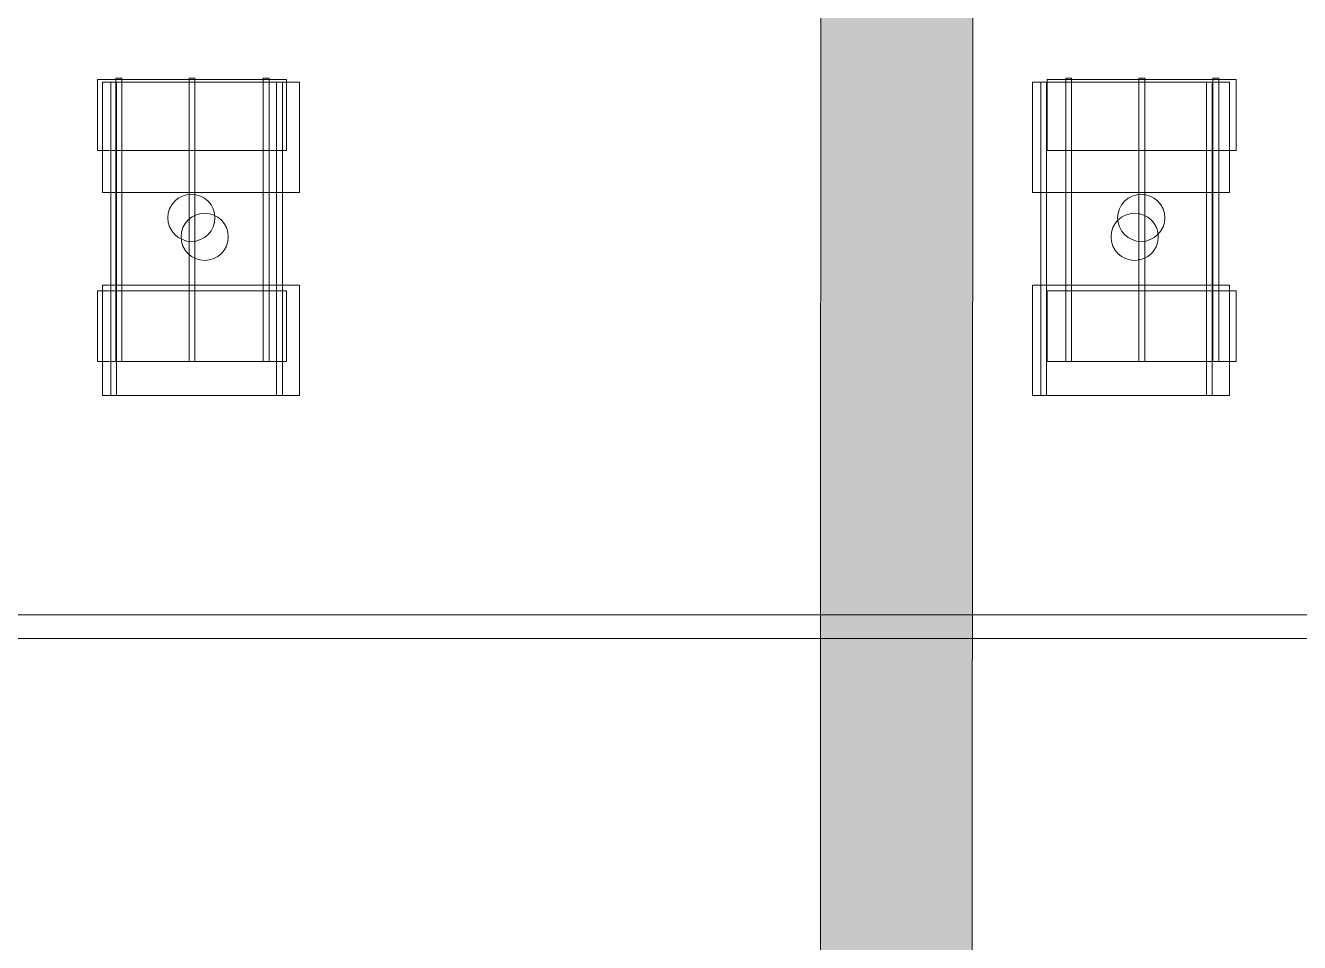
# Model space of a CAD drawing. Header units: inches. Extents: x -10671 to 1761, y -674 to 7170.
# Drawn here: x -3183.2 to -2859.6, y 1197.8 to 1430.8 of the extents above; entities that cross this region are included whole.
import ezdxf

# ---------------------------------------------------------------- set-up
doc = ezdxf.new("R2010")
doc.units = ezdxf.units.IN
doc.header["$LTSCALE"] = 19.2
doc.header["$MEASUREMENT"] = 0
for name, color, linetype, lineweight, true_color in [('PDF', 6, 'Continuous', 5, 0xff00ff), ('Venue-Ceiling-HVAC', 7, 'Continuous', 5, 0xbbbbbb), ('Venue-Rigging Steel-High', 7, 'Continuous', 5, 0x800000)]:
    doc.layers.add(name, color=color, linetype=linetype, lineweight=lineweight, true_color=true_color)
doc.layers.add('Venue-Ceiling-Lights', color=7, linetype='Continuous', lineweight=5)

# ---------------------------------------------------------------- blocks, each defined once
blk = doc.blocks.new('Group-1514-1')
at = {"layer": 'PDF'}
for points, invisible_edges in [([(-2905.81, 1381.89, 398), (-2904.8, 1385.22, 398), (-2902.11, 1387.43, 398), (-2905.81, 1381.89, 398)], 15), ([(-2905.81, 1381.89, 398), (-2902.11, 1387.43, 398), (-2896.48, 1386.88, 398), (-2905.81, 1381.89, 398)], 15), ([(-2902.11, 1387.43, 388), (-2904.8, 1385.22, 388), (-2905.81, 1381.89, 388), (-2902.11, 1387.43, 388)], 15), ([(-2902.11, 1387.43, 388), (-2905.81, 1381.89, 388), (-2898.64, 1376, 388), (-2902.11, 1387.43, 388)], 15), ([(-2905.81, 1381.89, 398), (-2896.48, 1386.88, 398), (-2895.57, 1377.65, 398), (-2905.81, 1381.89, 398)], 15), ([(-2905.81, 1381.89, 398), (-2905.36, 1384.18, 398), (-2904.8, 1385.22, 398), (-2905.81, 1381.89, 398)], 13), ([(-2904.8, 1385.22, 388), (-2905.36, 1384.18, 388), (-2905.81, 1381.89, 388), (-2904.8, 1385.22, 388)], 14), ([(-2904.8, 1385.22, 398), (-2903.15, 1386.88, 398), (-2902.11, 1387.43, 398), (-2904.8, 1385.22, 398)], 13), ([(-2902.11, 1387.43, 388), (-2903.15, 1386.88, 388), (-2904.8, 1385.22, 388), (-2902.11, 1387.43, 388)], 14), ([(-2904.8, 1385.22, 398), (-2904.05, 1386.13, 398), (-2903.15, 1386.88, 398), (-2904.8, 1385.22, 398)], 12), ([(-2903.15, 1386.88, 388), (-2904.05, 1386.13, 388), (-2904.8, 1385.22, 388), (-2903.15, 1386.88, 388)], 12), ([(-2902.11, 1387.43, 398), (-2900.98, 1387.77, 398), (-2899.81, 1387.89, 398), (-2902.11, 1387.43, 398)], 12), ([(-2902.11, 1387.43, 398), (-2899.81, 1387.89, 398), (-2898.64, 1387.77, 398), (-2902.11, 1387.43, 398)], 13), ([(-2899.81, 1387.89, 388), (-2900.98, 1387.77, 388), (-2902.11, 1387.43, 388), (-2899.81, 1387.89, 388)], 12), ([(-2898.64, 1387.77, 388), (-2899.81, 1387.89, 388), (-2902.11, 1387.43, 388), (-2898.64, 1387.77, 388)], 14), ([(-2902.11, 1387.43, 398), (-2898.64, 1387.77, 398), (-2896.48, 1386.88, 398), (-2902.11, 1387.43, 398)], 15), ([(-2896.48, 1386.88, 388), (-2898.64, 1387.77, 388), (-2902.11, 1387.43, 388), (-2896.48, 1386.88, 388)], 15), ([(-2893.81, 1381.89, 388), (-2896.48, 1386.88, 388), (-2902.11, 1387.43, 388), (-2893.81, 1381.89, 388)], 15), ([(-2898.64, 1376, 388), (-2893.81, 1381.89, 388), (-2902.11, 1387.43, 388), (-2898.64, 1376, 388)], 15), ([(-2898.64, 1387.77, 398), (-2897.52, 1387.43, 398), (-2896.48, 1386.88, 398), (-2898.64, 1387.77, 398)], 12), ([(-2896.48, 1386.88, 388), (-2897.52, 1387.43, 388), (-2898.64, 1387.77, 388), (-2896.48, 1386.88, 388)], 12), ([(-2896.48, 1386.88, 398), (-2895.57, 1386.13, 398), (-2894.82, 1385.22, 398), (-2896.48, 1386.88, 398)], 12), ([(-2896.48, 1386.88, 398), (-2894.82, 1385.22, 398), (-2894.27, 1384.18, 398), (-2896.48, 1386.88, 398)], 13), ([(-2896.48, 1386.88, 398), (-2894.27, 1384.18, 398), (-2893.81, 1381.89, 398), (-2896.48, 1386.88, 398)], 15), ([(-2896.48, 1386.88, 398), (-2893.81, 1381.89, 398), (-2895.57, 1377.65, 398), (-2896.48, 1386.88, 398)], 15), ([(-2894.82, 1385.22, 388), (-2895.57, 1386.13, 388), (-2896.48, 1386.88, 388), (-2894.82, 1385.22, 388)], 12), ([(-2894.27, 1384.18, 388), (-2894.82, 1385.22, 388), (-2896.48, 1386.88, 388), (-2894.27, 1384.18, 388)], 14), ([(-2893.81, 1381.89, 388), (-2894.27, 1384.18, 388), (-2896.48, 1386.88, 388), (-2893.81, 1381.89, 388)], 15), ([(-2905.81, 1381.89, 398), (-2905.7, 1383.06, 398), (-2905.36, 1384.18, 398), (-2905.81, 1381.89, 398)], 12), ([(-2905.36, 1384.18, 388), (-2905.7, 1383.06, 388), (-2905.81, 1381.89, 388), (-2905.36, 1384.18, 388)], 12), ([(-2905.36, 1379.59, 398), (-2905.7, 1380.72, 398), (-2905.81, 1381.89, 398), (-2905.36, 1379.59, 398)], 12), ([(-2904.05, 1377.65, 398), (-2905.36, 1379.59, 398), (-2905.81, 1381.89, 398), (-2904.05, 1377.65, 398)], 15), ([(-2900.98, 1376, 398), (-2904.05, 1377.65, 398), (-2905.81, 1381.89, 398), (-2900.98, 1376, 398)], 15), ([(-2895.57, 1377.65, 398), (-2900.98, 1376, 398), (-2905.81, 1381.89, 398), (-2895.57, 1377.65, 398)], 15), ([(-2905.81, 1381.89, 388), (-2905.7, 1380.72, 388), (-2905.36, 1379.59, 388), (-2905.81, 1381.89, 388)], 12), ([(-2905.81, 1381.89, 388), (-2905.36, 1379.59, 388), (-2904.05, 1377.65, 388), (-2905.81, 1381.89, 388)], 15), ([(-2905.81, 1381.89, 388), (-2904.05, 1377.65, 388), (-2898.64, 1376, 388), (-2905.81, 1381.89, 388)], 15), ([(-2898.64, 1376, 388), (-2895.57, 1377.65, 388), (-2893.81, 1381.89, 388), (-2898.64, 1376, 388)], 15), ([(-2893.81, 1381.89, 398), (-2894.27, 1379.59, 398), (-2895.57, 1377.65, 398), (-2893.81, 1381.89, 398)], 15), ([(-2895.57, 1377.65, 388), (-2894.27, 1379.59, 388), (-2893.81, 1381.89, 388), (-2895.57, 1377.65, 388)], 15), ([(-2894.27, 1384.18, 398), (-2893.93, 1383.06, 398), (-2893.81, 1381.89, 398), (-2894.27, 1384.18, 398)], 12), ([(-2893.81, 1381.89, 388), (-2893.93, 1383.06, 388), (-2894.27, 1384.18, 388), (-2893.81, 1381.89, 388)], 12), ([(-2893.81, 1381.89, 398), (-2893.93, 1380.72, 398), (-2894.27, 1379.59, 398), (-2893.81, 1381.89, 398)], 12), ([(-2894.27, 1379.59, 388), (-2893.93, 1380.72, 388), (-2893.81, 1381.89, 388), (-2894.27, 1379.59, 388)], 12), ([(-2904.05, 1377.65, 398), (-2904.8, 1378.56, 398), (-2905.36, 1379.59, 398), (-2904.05, 1377.65, 398)], 12), ([(-2905.36, 1379.59, 388), (-2904.8, 1378.56, 388), (-2904.05, 1377.65, 388), (-2905.36, 1379.59, 388)], 12), ([(-2894.27, 1379.59, 398), (-2894.82, 1378.56, 398), (-2895.57, 1377.65, 398), (-2894.27, 1379.59, 398)], 12), ([(-2895.57, 1377.65, 388), (-2894.82, 1378.56, 388), (-2894.27, 1379.59, 388), (-2895.57, 1377.65, 388)], 12), ([(-2900.98, 1376, 398), (-2903.15, 1376.9, 398), (-2904.05, 1377.65, 398), (-2900.98, 1376, 398)], 13), ([(-2904.05, 1377.65, 388), (-2903.15, 1376.9, 388), (-2900.98, 1376, 388), (-2904.05, 1377.65, 388)], 14), ([(-2904.05, 1377.65, 388), (-2900.98, 1376, 388), (-2898.64, 1376, 388), (-2904.05, 1377.65, 388)], 15), ([(-2900.98, 1376, 398), (-2902.11, 1376.35, 398), (-2903.15, 1376.9, 398), (-2900.98, 1376, 398)], 12), ([(-2903.15, 1376.9, 388), (-2902.11, 1376.35, 388), (-2900.98, 1376, 388), (-2903.15, 1376.9, 388)], 12), ([(-2895.57, 1377.65, 398), (-2898.64, 1376, 398), (-2900.98, 1376, 398), (-2895.57, 1377.65, 398)], 15), ([(-2898.64, 1376, 398), (-2899.81, 1375.89, 398), (-2900.98, 1376, 398), (-2898.64, 1376, 398)], 12), ([(-2900.98, 1376, 388), (-2899.81, 1375.89, 388), (-2898.64, 1376, 388), (-2900.98, 1376, 388)], 12), ([(-2895.57, 1377.65, 398), (-2896.48, 1376.9, 398), (-2898.64, 1376, 398), (-2895.57, 1377.65, 398)], 14), ([(-2898.64, 1376, 388), (-2896.48, 1376.9, 388), (-2895.57, 1377.65, 388), (-2898.64, 1376, 388)], 13), ([(-2896.48, 1376.9, 398), (-2897.52, 1376.35, 398), (-2898.64, 1376, 398), (-2896.48, 1376.9, 398)], 12), ([(-2898.64, 1376, 388), (-2897.52, 1376.35, 388), (-2896.48, 1376.9, 388), (-2898.64, 1376, 388)], 12)]:
    blk.add_3dface(points, dxfattribs=dict(at, invisible_edges=invisible_edges))
for points in [[(-2905.36, 1384.18, 388), (-2905.36, 1384.18, 398), (-2904.8, 1385.22, 398), (-2904.8, 1385.22, 388)], [(-2904.8, 1385.22, 388), (-2904.8, 1385.22, 398), (-2904.05, 1386.13, 398), (-2904.05, 1386.13, 388)], [(-2904.05, 1386.13, 388), (-2904.05, 1386.13, 398), (-2903.15, 1386.88, 398), (-2903.15, 1386.88, 388)], [(-2903.15, 1386.88, 388), (-2903.15, 1386.88, 398), (-2902.11, 1387.43, 398), (-2902.11, 1387.43, 388)], [(-2902.11, 1387.43, 388), (-2902.11, 1387.43, 398), (-2900.98, 1387.77, 398), (-2900.98, 1387.77, 388)], [(-2900.98, 1387.77, 388), (-2900.98, 1387.77, 398), (-2899.81, 1387.89, 398), (-2899.81, 1387.89, 388)], [(-2899.81, 1387.89, 388), (-2899.81, 1387.89, 398), (-2898.64, 1387.77, 398), (-2898.64, 1387.77, 388)], [(-2898.64, 1387.77, 388), (-2898.64, 1387.77, 398), (-2897.52, 1387.43, 398), (-2897.52, 1387.43, 388)], [(-2897.52, 1387.43, 388), (-2897.52, 1387.43, 398), (-2896.48, 1386.88, 398), (-2896.48, 1386.88, 388)], [(-2896.48, 1386.88, 388), (-2896.48, 1386.88, 398), (-2895.57, 1386.13, 398), (-2895.57, 1386.13, 388)], [(-2895.57, 1386.13, 388), (-2895.57, 1386.13, 398), (-2894.82, 1385.22, 398), (-2894.82, 1385.22, 388)], [(-2894.82, 1385.22, 388), (-2894.82, 1385.22, 398), (-2894.27, 1384.18, 398), (-2894.27, 1384.18, 388)], [(-2905.81, 1381.89, 388), (-2905.81, 1381.89, 398), (-2905.7, 1383.06, 398), (-2905.7, 1383.06, 388)], [(-2905.7, 1380.72, 388), (-2905.7, 1380.72, 398), (-2905.81, 1381.89, 398), (-2905.81, 1381.89, 388)], [(-2905.7, 1383.06, 388), (-2905.7, 1383.06, 398), (-2905.36, 1384.18, 398), (-2905.36, 1384.18, 388)], [(-2894.27, 1384.18, 388), (-2894.27, 1384.18, 398), (-2893.93, 1383.06, 398), (-2893.93, 1383.06, 388)], [(-2893.93, 1383.06, 388), (-2893.93, 1383.06, 398), (-2893.81, 1381.89, 398), (-2893.81, 1381.89, 388)], [(-2893.81, 1381.89, 388), (-2893.81, 1381.89, 398), (-2893.93, 1380.72, 398), (-2893.93, 1380.72, 388)], [(-2905.36, 1379.59, 388), (-2905.36, 1379.59, 398), (-2905.7, 1380.72, 398), (-2905.7, 1380.72, 388)], [(-2904.8, 1378.56, 388), (-2904.8, 1378.56, 398), (-2905.36, 1379.59, 398), (-2905.36, 1379.59, 388)], [(-2894.27, 1379.59, 388), (-2894.27, 1379.59, 398), (-2894.82, 1378.56, 398), (-2894.82, 1378.56, 388)], [(-2893.93, 1380.72, 388), (-2893.93, 1380.72, 398), (-2894.27, 1379.59, 398), (-2894.27, 1379.59, 388)], [(-2904.05, 1377.65, 388), (-2904.05, 1377.65, 398), (-2904.8, 1378.56, 398), (-2904.8, 1378.56, 388)], [(-2903.15, 1376.9, 388), (-2903.15, 1376.9, 398), (-2904.05, 1377.65, 398), (-2904.05, 1377.65, 388)], [(-2902.11, 1376.35, 388), (-2902.11, 1376.35, 398), (-2903.15, 1376.9, 398), (-2903.15, 1376.9, 388)], [(-2900.98, 1376, 388), (-2900.98, 1376, 398), (-2902.11, 1376.35, 398), (-2902.11, 1376.35, 388)], [(-2899.81, 1375.89, 388), (-2899.81, 1375.89, 398), (-2900.98, 1376, 398), (-2900.98, 1376, 388)], [(-2898.64, 1376, 388), (-2898.64, 1376, 398), (-2899.81, 1375.89, 398), (-2899.81, 1375.89, 388)], [(-2897.52, 1376.35, 388), (-2897.52, 1376.35, 398), (-2898.64, 1376, 398), (-2898.64, 1376, 388)], [(-2896.48, 1376.9, 388), (-2896.48, 1376.9, 398), (-2897.52, 1376.35, 398), (-2897.52, 1376.35, 388)], [(-2895.57, 1377.65, 388), (-2895.57, 1377.65, 398), (-2896.48, 1376.9, 398), (-2896.48, 1376.9, 388)], [(-2894.82, 1378.56, 388), (-2894.82, 1378.56, 398), (-2895.57, 1377.65, 398), (-2895.57, 1377.65, 388)]]:
    blk.add_3dface(points, dxfattribs=at)
blk = doc.blocks.new('Group-1515-1')
at = {"layer": 'PDF'}
for points in [[(-2923.69, 1416.99, 393.91), (-2923.69, 1416.99, 397.91), (-2875.69, 1416.99, 397.91), (-2875.69, 1416.99, 393.91)], [(-2923.69, 1398.99, 393.91), (-2923.69, 1398.99, 397.91), (-2923.69, 1416.99, 397.91), (-2923.69, 1416.99, 393.91)], [(-2875.69, 1416.99, 397.91), (-2923.69, 1416.99, 397.91), (-2923.69, 1398.99, 397.91), (-2875.69, 1398.99, 397.91)], [(-2875.69, 1398.99, 393.91), (-2923.69, 1398.99, 393.91), (-2923.69, 1416.99, 393.91), (-2875.69, 1416.99, 393.91)], [(-2875.69, 1416.99, 393.91), (-2875.69, 1416.99, 397.91), (-2875.69, 1398.99, 397.91), (-2875.69, 1398.99, 393.91)], [(-2875.69, 1398.99, 393.91), (-2875.69, 1398.99, 397.91), (-2923.69, 1398.99, 397.91), (-2923.69, 1398.99, 393.91)]]:
    blk.add_3dface(points, dxfattribs=at)
blk = doc.blocks.new('Group-1516-1')
at = {"layer": 'PDF'}
for points in [[(-2881.58, 1417.39, 397.97), (-2881.58, 1417.39, 398.97), (-2880.08, 1417.39, 398.97), (-2880.08, 1417.39, 397.97)], [(-2881.58, 1345.39, 397.97), (-2881.58, 1345.39, 398.97), (-2881.58, 1417.39, 398.97), (-2881.58, 1417.39, 397.97)], [(-2880.08, 1417.39, 398.97), (-2881.58, 1417.39, 398.97), (-2881.58, 1345.39, 398.97), (-2880.08, 1345.39, 398.97)], [(-2880.08, 1345.39, 397.97), (-2881.58, 1345.39, 397.97), (-2881.58, 1417.39, 397.97), (-2880.08, 1417.39, 397.97)], [(-2880.08, 1417.39, 397.97), (-2880.08, 1417.39, 398.97), (-2880.08, 1345.39, 398.97), (-2880.08, 1345.39, 397.97)], [(-2880.08, 1345.39, 397.97), (-2880.08, 1345.39, 398.97), (-2881.58, 1345.39, 398.97), (-2881.58, 1345.39, 397.97)]]:
    blk.add_3dface(points, dxfattribs=at)
blk = doc.blocks.new('Group-1517-1')
at = {"layer": 'PDF'}
for points in [[(-2900.4, 1417.39, 397.97), (-2900.4, 1417.39, 398.97), (-2898.9, 1417.39, 398.97), (-2898.9, 1417.39, 397.97)], [(-2900.4, 1345.39, 397.97), (-2900.4, 1345.39, 398.97), (-2900.4, 1417.39, 398.97), (-2900.4, 1417.39, 397.97)], [(-2898.9, 1417.39, 398.97), (-2900.4, 1417.39, 398.97), (-2900.4, 1345.39, 398.97), (-2898.9, 1345.39, 398.97)], [(-2898.9, 1345.39, 397.97), (-2900.4, 1345.39, 397.97), (-2900.4, 1417.39, 397.97), (-2898.9, 1417.39, 397.97)], [(-2898.9, 1417.39, 397.97), (-2898.9, 1417.39, 398.97), (-2898.9, 1345.39, 398.97), (-2898.9, 1345.39, 397.97)], [(-2898.9, 1345.39, 397.97), (-2898.9, 1345.39, 398.97), (-2900.4, 1345.39, 398.97), (-2900.4, 1345.39, 397.97)]]:
    blk.add_3dface(points, dxfattribs=at)
blk = doc.blocks.new('Group-1518-1')
at = {"layer": 'PDF'}
for points in [[(-2919, 1417.39, 397.97), (-2919, 1417.39, 398.97), (-2917.5, 1417.39, 398.97), (-2917.5, 1417.39, 397.97)], [(-2919, 1345.39, 397.97), (-2919, 1345.39, 398.97), (-2919, 1417.39, 398.97), (-2919, 1417.39, 397.97)], [(-2917.5, 1417.39, 398.97), (-2919, 1417.39, 398.97), (-2919, 1345.39, 398.97), (-2917.5, 1345.39, 398.97)], [(-2917.5, 1345.39, 397.97), (-2919, 1345.39, 397.97), (-2919, 1417.39, 397.97), (-2917.5, 1417.39, 397.97)], [(-2917.5, 1417.39, 397.97), (-2917.5, 1417.39, 398.97), (-2917.5, 1345.39, 398.97), (-2917.5, 1345.39, 397.97)], [(-2917.5, 1345.39, 397.97), (-2917.5, 1345.39, 398.97), (-2919, 1345.39, 398.97), (-2919, 1345.39, 397.97)]]:
    blk.add_3dface(points, dxfattribs=at)
blk = doc.blocks.new('Group-1519-1')
at = {"layer": 'PDF'}
for points in [[(-2923.69, 1363.36, 393.91), (-2923.69, 1363.36, 397.91), (-2875.69, 1363.36, 397.91), (-2875.69, 1363.36, 393.91)], [(-2923.69, 1345.36, 393.91), (-2923.69, 1345.36, 397.91), (-2923.69, 1363.36, 397.91), (-2923.69, 1363.36, 393.91)], [(-2875.69, 1363.36, 397.91), (-2923.69, 1363.36, 397.91), (-2923.69, 1345.36, 397.91), (-2875.69, 1345.36, 397.91)], [(-2875.69, 1345.36, 393.91), (-2923.69, 1345.36, 393.91), (-2923.69, 1363.36, 393.91), (-2875.69, 1363.36, 393.91)], [(-2875.69, 1363.36, 393.91), (-2875.69, 1363.36, 397.91), (-2875.69, 1345.36, 397.91), (-2875.69, 1345.36, 393.91)], [(-2875.69, 1345.36, 393.91), (-2875.69, 1345.36, 397.91), (-2923.69, 1345.36, 397.91), (-2923.69, 1345.36, 393.91)]]:
    blk.add_3dface(points, dxfattribs=at)
blk = doc.blocks.new('Group-1520-1')
at = {"layer": 'PDF'}
for name in ['Group-1515-1', 'Group-1518-1', 'Group-1517-1', 'Group-1516-1', 'Group-1514-1', 'Group-1519-1']:
    blk.add_blockref(name, (0, 0), dxfattribs=at)
blk = doc.blocks.new('Group-1598-1')
at = {"layer": 'PDF'}
for points, invisible_edges in [([(-3146.96, 1383.06, 398), (-3144.41, 1386.88, 398), (-3139.91, 1387.77, 398), (-3146.96, 1383.06, 398)], 15), ([(-3146.96, 1383.06, 398), (-3139.91, 1387.77, 398), (-3136.83, 1377.65, 398), (-3146.96, 1383.06, 398)], 15), ([(-3142.25, 1387.77, 388), (-3144.41, 1386.88, 388), (-3146.96, 1383.06, 388), (-3142.25, 1387.77, 388)], 15), ([(-3142.25, 1387.77, 388), (-3146.96, 1383.06, 388), (-3145.32, 1377.65, 388), (-3142.25, 1387.77, 388)], 15), ([(-3146.96, 1383.06, 398), (-3146.07, 1385.22, 398), (-3144.41, 1386.88, 398), (-3146.96, 1383.06, 398)], 15), ([(-3144.41, 1386.88, 388), (-3146.07, 1385.22, 388), (-3146.96, 1383.06, 388), (-3144.41, 1386.88, 388)], 15), ([(-3146.96, 1383.06, 398), (-3146.62, 1384.18, 398), (-3146.07, 1385.22, 398), (-3146.96, 1383.06, 398)], 12), ([(-3146.07, 1385.22, 388), (-3146.62, 1384.18, 388), (-3146.96, 1383.06, 388), (-3146.07, 1385.22, 388)], 12), ([(-3146.07, 1385.22, 398), (-3145.32, 1386.13, 398), (-3144.41, 1386.88, 398), (-3146.07, 1385.22, 398)], 12), ([(-3144.41, 1386.88, 388), (-3145.32, 1386.13, 388), (-3146.07, 1385.22, 388), (-3144.41, 1386.88, 388)], 12), ([(-3145.32, 1377.65, 388), (-3135.19, 1383.06, 388), (-3142.25, 1387.77, 388), (-3145.32, 1377.65, 388)], 15), ([(-3144.41, 1386.88, 398), (-3143.37, 1387.43, 398), (-3142.25, 1387.77, 398), (-3144.41, 1386.88, 398)], 12), ([(-3144.41, 1386.88, 398), (-3142.25, 1387.77, 398), (-3139.91, 1387.77, 398), (-3144.41, 1386.88, 398)], 15), ([(-3142.25, 1387.77, 388), (-3143.37, 1387.43, 388), (-3144.41, 1386.88, 388), (-3142.25, 1387.77, 388)], 12), ([(-3142.25, 1387.77, 398), (-3141.08, 1387.89, 398), (-3139.91, 1387.77, 398), (-3142.25, 1387.77, 398)], 12), ([(-3139.91, 1387.77, 388), (-3141.08, 1387.89, 388), (-3142.25, 1387.77, 388), (-3139.91, 1387.77, 388)], 12), ([(-3137.74, 1386.88, 388), (-3139.91, 1387.77, 388), (-3142.25, 1387.77, 388), (-3137.74, 1386.88, 388)], 15), ([(-3135.19, 1383.06, 388), (-3137.74, 1386.88, 388), (-3142.25, 1387.77, 388), (-3135.19, 1383.06, 388)], 15), ([(-3139.91, 1387.77, 398), (-3138.78, 1387.43, 398), (-3137.74, 1386.88, 398), (-3139.91, 1387.77, 398)], 12), ([(-3139.91, 1387.77, 398), (-3137.74, 1386.88, 398), (-3135.19, 1383.06, 398), (-3139.91, 1387.77, 398)], 15), ([(-3139.91, 1387.77, 398), (-3135.19, 1383.06, 398), (-3136.83, 1377.65, 398), (-3139.91, 1387.77, 398)], 15), ([(-3137.74, 1386.88, 388), (-3138.78, 1387.43, 388), (-3139.91, 1387.77, 388), (-3137.74, 1386.88, 388)], 12), ([(-3137.74, 1386.88, 398), (-3136.83, 1386.13, 398), (-3136.09, 1385.22, 398), (-3137.74, 1386.88, 398)], 12), ([(-3137.74, 1386.88, 398), (-3136.09, 1385.22, 398), (-3135.19, 1383.06, 398), (-3137.74, 1386.88, 398)], 15), ([(-3136.09, 1385.22, 388), (-3136.83, 1386.13, 388), (-3137.74, 1386.88, 388), (-3136.09, 1385.22, 388)], 12), ([(-3135.19, 1383.06, 388), (-3136.09, 1385.22, 388), (-3137.74, 1386.88, 388), (-3135.19, 1383.06, 388)], 15), ([(-3136.09, 1385.22, 398), (-3135.53, 1384.18, 398), (-3135.19, 1383.06, 398), (-3136.09, 1385.22, 398)], 12), ([(-3135.19, 1383.06, 388), (-3135.53, 1384.18, 388), (-3136.09, 1385.22, 388), (-3135.19, 1383.06, 388)], 12), ([(-3146.96, 1380.72, 398), (-3147.08, 1381.89, 398), (-3146.96, 1383.06, 398), (-3146.96, 1380.72, 398)], 12), ([(-3146.96, 1383.06, 388), (-3147.08, 1381.89, 388), (-3146.96, 1380.72, 388), (-3146.96, 1383.06, 388)], 12), ([(-3145.32, 1377.65, 398), (-3146.96, 1380.72, 398), (-3146.96, 1383.06, 398), (-3145.32, 1377.65, 398)], 15), ([(-3146.96, 1383.06, 398), (-3136.83, 1377.65, 398), (-3145.32, 1377.65, 398), (-3146.96, 1383.06, 398)], 15), ([(-3146.96, 1383.06, 388), (-3146.96, 1380.72, 388), (-3145.32, 1377.65, 388), (-3146.96, 1383.06, 388)], 15), ([(-3145.32, 1377.65, 388), (-3136.83, 1377.65, 388), (-3135.19, 1383.06, 388), (-3145.32, 1377.65, 388)], 15), ([(-3135.19, 1383.06, 398), (-3135.19, 1380.72, 398), (-3136.83, 1377.65, 398), (-3135.19, 1383.06, 398)], 15), ([(-3136.83, 1377.65, 388), (-3135.19, 1380.72, 388), (-3135.19, 1383.06, 388), (-3136.83, 1377.65, 388)], 15), ([(-3135.19, 1383.06, 398), (-3135.08, 1381.89, 398), (-3135.19, 1380.72, 398), (-3135.19, 1383.06, 398)], 12), ([(-3135.19, 1380.72, 388), (-3135.08, 1381.89, 388), (-3135.19, 1383.06, 388), (-3135.19, 1380.72, 388)], 12), ([(-3146.07, 1378.56, 398), (-3146.62, 1379.59, 398), (-3146.96, 1380.72, 398), (-3146.07, 1378.56, 398)], 12), ([(-3145.32, 1377.65, 398), (-3146.07, 1378.56, 398), (-3146.96, 1380.72, 398), (-3145.32, 1377.65, 398)], 14), ([(-3146.96, 1380.72, 388), (-3146.62, 1379.59, 388), (-3146.07, 1378.56, 388), (-3146.96, 1380.72, 388)], 12), ([(-3146.96, 1380.72, 388), (-3146.07, 1378.56, 388), (-3145.32, 1377.65, 388), (-3146.96, 1380.72, 388)], 13), ([(-3135.19, 1380.72, 398), (-3136.09, 1378.56, 398), (-3136.83, 1377.65, 398), (-3135.19, 1380.72, 398)], 13), ([(-3136.83, 1377.65, 388), (-3136.09, 1378.56, 388), (-3135.19, 1380.72, 388), (-3136.83, 1377.65, 388)], 14), ([(-3135.19, 1380.72, 398), (-3135.53, 1379.59, 398), (-3136.09, 1378.56, 398), (-3135.19, 1380.72, 398)], 12), ([(-3136.09, 1378.56, 388), (-3135.53, 1379.59, 388), (-3135.19, 1380.72, 388), (-3136.09, 1378.56, 388)], 12), ([(-3143.37, 1376.35, 398), (-3144.41, 1376.9, 398), (-3145.32, 1377.65, 398), (-3143.37, 1376.35, 398)], 12), ([(-3142.25, 1376, 398), (-3143.37, 1376.35, 398), (-3145.32, 1377.65, 398), (-3142.25, 1376, 398)], 14), ([(-3136.83, 1377.65, 398), (-3142.25, 1376, 398), (-3145.32, 1377.65, 398), (-3136.83, 1377.65, 398)], 15), ([(-3145.32, 1377.65, 388), (-3144.41, 1376.9, 388), (-3143.37, 1376.35, 388), (-3145.32, 1377.65, 388)], 12), ([(-3145.32, 1377.65, 388), (-3143.37, 1376.35, 388), (-3139.91, 1376, 388), (-3145.32, 1377.65, 388)], 15), ([(-3145.32, 1377.65, 388), (-3139.91, 1376, 388), (-3136.83, 1377.65, 388), (-3145.32, 1377.65, 388)], 15), ([(-3143.37, 1376.35, 388), (-3142.25, 1376, 388), (-3139.91, 1376, 388), (-3143.37, 1376.35, 388)], 14), ([(-3136.83, 1377.65, 398), (-3138.78, 1376.35, 398), (-3142.25, 1376, 398), (-3136.83, 1377.65, 398)], 15), ([(-3138.78, 1376.35, 398), (-3139.91, 1376, 398), (-3142.25, 1376, 398), (-3138.78, 1376.35, 398)], 14), ([(-3139.91, 1376, 398), (-3141.08, 1375.89, 398), (-3142.25, 1376, 398), (-3139.91, 1376, 398)], 12), ([(-3142.25, 1376, 388), (-3141.08, 1375.89, 388), (-3139.91, 1376, 388), (-3142.25, 1376, 388)], 12), ([(-3139.91, 1376, 388), (-3138.78, 1376.35, 388), (-3136.83, 1377.65, 388), (-3139.91, 1376, 388)], 14), ([(-3136.83, 1377.65, 398), (-3137.74, 1376.9, 398), (-3138.78, 1376.35, 398), (-3136.83, 1377.65, 398)], 12), ([(-3138.78, 1376.35, 388), (-3137.74, 1376.9, 388), (-3136.83, 1377.65, 388), (-3138.78, 1376.35, 388)], 12)]:
    blk.add_3dface(points, dxfattribs=dict(at, invisible_edges=invisible_edges))
for points in [[(-3146.62, 1384.18, 388), (-3146.62, 1384.18, 398), (-3146.07, 1385.22, 398), (-3146.07, 1385.22, 388)], [(-3146.07, 1385.22, 388), (-3146.07, 1385.22, 398), (-3145.32, 1386.13, 398), (-3145.32, 1386.13, 388)], [(-3145.32, 1386.13, 388), (-3145.32, 1386.13, 398), (-3144.41, 1386.88, 398), (-3144.41, 1386.88, 388)], [(-3144.41, 1386.88, 388), (-3144.41, 1386.88, 398), (-3143.37, 1387.43, 398), (-3143.37, 1387.43, 388)], [(-3143.37, 1387.43, 388), (-3143.37, 1387.43, 398), (-3142.25, 1387.77, 398), (-3142.25, 1387.77, 388)], [(-3142.25, 1387.77, 388), (-3142.25, 1387.77, 398), (-3141.08, 1387.89, 398), (-3141.08, 1387.89, 388)], [(-3141.08, 1387.89, 388), (-3141.08, 1387.89, 398), (-3139.91, 1387.77, 398), (-3139.91, 1387.77, 388)], [(-3139.91, 1387.77, 388), (-3139.91, 1387.77, 398), (-3138.78, 1387.43, 398), (-3138.78, 1387.43, 388)], [(-3138.78, 1387.43, 388), (-3138.78, 1387.43, 398), (-3137.74, 1386.88, 398), (-3137.74, 1386.88, 388)], [(-3137.74, 1386.88, 388), (-3137.74, 1386.88, 398), (-3136.83, 1386.13, 398), (-3136.83, 1386.13, 388)], [(-3136.83, 1386.13, 388), (-3136.83, 1386.13, 398), (-3136.09, 1385.22, 398), (-3136.09, 1385.22, 388)], [(-3136.09, 1385.22, 388), (-3136.09, 1385.22, 398), (-3135.53, 1384.18, 398), (-3135.53, 1384.18, 388)], [(-3147.08, 1381.89, 388), (-3147.08, 1381.89, 398), (-3146.96, 1383.06, 398), (-3146.96, 1383.06, 388)], [(-3146.96, 1380.72, 388), (-3146.96, 1380.72, 398), (-3147.08, 1381.89, 398), (-3147.08, 1381.89, 388)], [(-3146.96, 1383.06, 388), (-3146.96, 1383.06, 398), (-3146.62, 1384.18, 398), (-3146.62, 1384.18, 388)], [(-3135.53, 1384.18, 388), (-3135.53, 1384.18, 398), (-3135.19, 1383.06, 398), (-3135.19, 1383.06, 388)], [(-3135.19, 1383.06, 388), (-3135.19, 1383.06, 398), (-3135.08, 1381.89, 398), (-3135.08, 1381.89, 388)], [(-3135.08, 1381.89, 388), (-3135.08, 1381.89, 398), (-3135.19, 1380.72, 398), (-3135.19, 1380.72, 388)], [(-3146.62, 1379.59, 388), (-3146.62, 1379.59, 398), (-3146.96, 1380.72, 398), (-3146.96, 1380.72, 388)], [(-3146.07, 1378.56, 388), (-3146.07, 1378.56, 398), (-3146.62, 1379.59, 398), (-3146.62, 1379.59, 388)], [(-3135.53, 1379.59, 388), (-3135.53, 1379.59, 398), (-3136.09, 1378.56, 398), (-3136.09, 1378.56, 388)], [(-3135.19, 1380.72, 388), (-3135.19, 1380.72, 398), (-3135.53, 1379.59, 398), (-3135.53, 1379.59, 388)], [(-3145.32, 1377.65, 388), (-3145.32, 1377.65, 398), (-3146.07, 1378.56, 398), (-3146.07, 1378.56, 388)], [(-3144.41, 1376.9, 388), (-3144.41, 1376.9, 398), (-3145.32, 1377.65, 398), (-3145.32, 1377.65, 388)], [(-3143.37, 1376.35, 388), (-3143.37, 1376.35, 398), (-3144.41, 1376.9, 398), (-3144.41, 1376.9, 388)], [(-3142.25, 1376, 388), (-3142.25, 1376, 398), (-3143.37, 1376.35, 398), (-3143.37, 1376.35, 388)], [(-3141.08, 1375.89, 388), (-3141.08, 1375.89, 398), (-3142.25, 1376, 398), (-3142.25, 1376, 388)], [(-3139.91, 1376, 388), (-3139.91, 1376, 398), (-3141.08, 1375.89, 398), (-3141.08, 1375.89, 388)], [(-3138.78, 1376.35, 388), (-3138.78, 1376.35, 398), (-3139.91, 1376, 398), (-3139.91, 1376, 388)], [(-3137.74, 1376.9, 388), (-3137.74, 1376.9, 398), (-3138.78, 1376.35, 398), (-3138.78, 1376.35, 388)], [(-3136.83, 1377.65, 388), (-3136.83, 1377.65, 398), (-3137.74, 1376.9, 398), (-3137.74, 1376.9, 388)], [(-3136.09, 1378.56, 388), (-3136.09, 1378.56, 398), (-3136.83, 1377.65, 398), (-3136.83, 1377.65, 388)]]:
    blk.add_3dface(points, dxfattribs=at)
blk = doc.blocks.new('Group-1599-1')
at = {"layer": 'PDF'}
for points in [[(-3164.95, 1416.99, 393.91), (-3164.95, 1416.99, 397.91), (-3116.95, 1416.99, 397.91), (-3116.95, 1416.99, 393.91)], [(-3164.95, 1398.99, 393.91), (-3164.95, 1398.99, 397.91), (-3164.95, 1416.99, 397.91), (-3164.95, 1416.99, 393.91)], [(-3116.95, 1416.99, 397.91), (-3164.95, 1416.99, 397.91), (-3164.95, 1398.99, 397.91), (-3116.95, 1398.99, 397.91)], [(-3116.95, 1398.99, 393.91), (-3164.95, 1398.99, 393.91), (-3164.95, 1416.99, 393.91), (-3116.95, 1416.99, 393.91)], [(-3116.95, 1416.99, 393.91), (-3116.95, 1416.99, 397.91), (-3116.95, 1398.99, 397.91), (-3116.95, 1398.99, 393.91)], [(-3116.95, 1398.99, 393.91), (-3116.95, 1398.99, 397.91), (-3164.95, 1398.99, 397.91), (-3164.95, 1398.99, 393.91)]]:
    blk.add_3dface(points, dxfattribs=at)
blk = doc.blocks.new('Group-1600-1')
at = {"layer": 'PDF'}
for points in [[(-3122.85, 1417.39, 397.97), (-3122.85, 1417.39, 398.97), (-3121.35, 1417.39, 398.97), (-3121.35, 1417.39, 397.97)], [(-3122.85, 1345.39, 397.97), (-3122.85, 1345.39, 398.97), (-3122.85, 1417.39, 398.97), (-3122.85, 1417.39, 397.97)], [(-3121.35, 1417.39, 398.97), (-3122.85, 1417.39, 398.97), (-3122.85, 1345.39, 398.97), (-3121.35, 1345.39, 398.97)], [(-3121.35, 1345.39, 397.97), (-3122.85, 1345.39, 397.97), (-3122.85, 1417.39, 397.97), (-3121.35, 1417.39, 397.97)], [(-3121.35, 1417.39, 397.97), (-3121.35, 1417.39, 398.97), (-3121.35, 1345.39, 398.97), (-3121.35, 1345.39, 397.97)], [(-3121.35, 1345.39, 397.97), (-3121.35, 1345.39, 398.97), (-3122.85, 1345.39, 398.97), (-3122.85, 1345.39, 397.97)]]:
    blk.add_3dface(points, dxfattribs=at)
blk = doc.blocks.new('Group-1601-1')
at = {"layer": 'PDF'}
for points in [[(-3141.67, 1417.39, 397.97), (-3141.67, 1417.39, 398.97), (-3140.17, 1417.39, 398.97), (-3140.17, 1417.39, 397.97)], [(-3141.67, 1345.39, 397.97), (-3141.67, 1345.39, 398.97), (-3141.67, 1417.39, 398.97), (-3141.67, 1417.39, 397.97)], [(-3140.17, 1417.39, 398.97), (-3141.67, 1417.39, 398.97), (-3141.67, 1345.39, 398.97), (-3140.17, 1345.39, 398.97)], [(-3140.17, 1345.39, 397.97), (-3141.67, 1345.39, 397.97), (-3141.67, 1417.39, 397.97), (-3140.17, 1417.39, 397.97)], [(-3140.17, 1417.39, 397.97), (-3140.17, 1417.39, 398.97), (-3140.17, 1345.39, 398.97), (-3140.17, 1345.39, 397.97)], [(-3140.17, 1345.39, 397.97), (-3140.17, 1345.39, 398.97), (-3141.67, 1345.39, 398.97), (-3141.67, 1345.39, 397.97)]]:
    blk.add_3dface(points, dxfattribs=at)
blk = doc.blocks.new('Group-1602-1')
at = {"layer": 'PDF'}
for points in [[(-3160.26, 1417.39, 397.97), (-3160.26, 1417.39, 398.97), (-3158.76, 1417.39, 398.97), (-3158.76, 1417.39, 397.97)], [(-3160.26, 1345.39, 397.97), (-3160.26, 1345.39, 398.97), (-3160.26, 1417.39, 398.97), (-3160.26, 1417.39, 397.97)], [(-3158.76, 1417.39, 398.97), (-3160.26, 1417.39, 398.97), (-3160.26, 1345.39, 398.97), (-3158.76, 1345.39, 398.97)], [(-3158.76, 1345.39, 397.97), (-3160.26, 1345.39, 397.97), (-3160.26, 1417.39, 397.97), (-3158.76, 1417.39, 397.97)], [(-3158.76, 1417.39, 397.97), (-3158.76, 1417.39, 398.97), (-3158.76, 1345.39, 398.97), (-3158.76, 1345.39, 397.97)], [(-3158.76, 1345.39, 397.97), (-3158.76, 1345.39, 398.97), (-3160.26, 1345.39, 398.97), (-3160.26, 1345.39, 397.97)]]:
    blk.add_3dface(points, dxfattribs=at)
blk = doc.blocks.new('Group-1603-1')
at = {"layer": 'PDF'}
for points in [[(-3164.95, 1363.36, 393.91), (-3164.95, 1363.36, 397.91), (-3116.95, 1363.36, 397.91), (-3116.95, 1363.36, 393.91)], [(-3164.95, 1345.36, 393.91), (-3164.95, 1345.36, 397.91), (-3164.95, 1363.36, 397.91), (-3164.95, 1363.36, 393.91)], [(-3116.95, 1363.36, 397.91), (-3164.95, 1363.36, 397.91), (-3164.95, 1345.36, 397.91), (-3116.95, 1345.36, 397.91)], [(-3116.95, 1345.36, 393.91), (-3164.95, 1345.36, 393.91), (-3164.95, 1363.36, 393.91), (-3116.95, 1363.36, 393.91)], [(-3116.95, 1363.36, 393.91), (-3116.95, 1363.36, 397.91), (-3116.95, 1345.36, 397.91), (-3116.95, 1345.36, 393.91)], [(-3116.95, 1345.36, 393.91), (-3116.95, 1345.36, 397.91), (-3164.95, 1345.36, 397.91), (-3164.95, 1345.36, 393.91)]]:
    blk.add_3dface(points, dxfattribs=at)
blk = doc.blocks.new('Group-1604-1')
at = {"layer": 'PDF'}
for name in ['Group-1599-1', 'Group-1602-1', 'Group-1601-1', 'Group-1600-1', 'Group-1598-1', 'Group-1603-1']:
    blk.add_blockref(name, (0, 0), dxfattribs=at)
blk = doc.blocks.new('Group-2762-1')
at = {"layer": 'Venue-Ceiling-Lights', "color": 7, "linetype": 'Continuous', "lineweight": 5, "flags": 128}
for points in [[(-3163.62, 1416.35), (-3113.62, 1416.35), (-3113.62, 1388.35), (-3163.62, 1388.35)], [(-3161.56, 1416.35), (-3160.06, 1416.35), (-3160.06, 1336.77), (-3161.56, 1336.77)], [(-3119.47, 1416.35), (-3117.97, 1416.35), (-3117.97, 1336.77), (-3119.47, 1336.77)], [(-3163.62, 1364.77), (-3113.62, 1364.77), (-3113.62, 1336.77), (-3163.62, 1336.77)]]:
    blk.add_lwpolyline(points, close=True, dxfattribs=at)
at = {"layer": 'Venue-Ceiling-Lights', "color": 7, "linetype": 'Continuous', "lineweight": 5}
blk.add_circle((-3137.7, 1377.06), 6, dxfattribs=at)
blk = doc.blocks.new('Group-2763-1')
at = {"layer": 'Venue-Ceiling-Lights', "color": 7, "linetype": 'Continuous', "lineweight": 5, "flags": 128}
for points in [[(-2927.4, 1416.35), (-2877.4, 1416.35), (-2877.4, 1388.35), (-2927.4, 1388.35)], [(-2925.34, 1416.35), (-2923.84, 1416.35), (-2923.84, 1336.77), (-2925.34, 1336.77)], [(-2883.25, 1416.35), (-2881.75, 1416.35), (-2881.75, 1336.77), (-2883.25, 1336.77)], [(-2927.4, 1364.77), (-2877.4, 1364.77), (-2877.4, 1336.77), (-2927.4, 1336.77)]]:
    blk.add_lwpolyline(points, close=True, dxfattribs=at)
at = {"layer": 'Venue-Ceiling-Lights', "color": 7, "linetype": 'Continuous', "lineweight": 5}
blk.add_circle((-2901.48, 1377.06), 6, dxfattribs=at)

msp = doc.modelspace()

# ---------------------------------------------------------------- hatches: boundary and pattern name
at = {"layer": 'Venue-Ceiling-HVAC', "linetype": 'Continuous', "lineweight": 0, "true_color": 0xbbbbbb}
msp.add_hatch(color=9, dxfattribs=at).paths.add_polyline_path([(-2934.73, 3904.54), (-2994.73, 3904.54), (-2994.73, 3844.54), (-2981.63, 3844.54), (-2981.29, 3637.21), (-2990.6, 3637.04), (-2990.6, 3574.45), (-2981.29, 3574.48), (-2979.48, 3151.17), (-2979.48, 2941.4), (-2991.11, 2941.37), (-2991.11, 2881.37), (-2981.29, 2881.37), (-2980.11, 2221.31), (-2990.6, 2221.31), (-2990.6, 2161.31), (-2980.7, 2161.31), (-2979.48, 1738.18), (-2991.11, 1738.29), (-2991.05, 1678.22), (-2981.22, 1678.11), (-2981.29, 1043.04), (-2990.6, 1043.04), (-2991.34, 981.07), (-2927.71, 980.41), (-2926.97, 1043.04), (-2942.91, 1043.04), (-2942.35, 1677.93), (-2926.48, 1677.93), (-2926.61, 1740.64), (-2942.85, 1740.64), (-2942.89, 2158.59), (-2926.42, 2158.59), (-2926.61, 2221.31), (-2941.12, 2221.31), (-2941.12, 2881.13), (-2931.11, 2881.24), (-2931.11, 2941.5), (-2941.1, 2941.39), (-2941.03, 3574.5), (-2931.11, 3574.56), (-2931.11, 3637.27), (-2942.88, 3637.21), (-2942.85, 3844.54), (-2934.73, 3844.54)])

# ---------------------------------------------------------------- linework, layer by layer
at = {"layer": 'Venue-Ceiling-HVAC', "flags": 128}
msp.add_lwpolyline([(-2981.29, 2881.37), (-2980.11, 2221.31), (-2990.6, 2221.31), (-2990.6, 2161.31), (-2980.7, 2161.31), (-2979.48, 1738.18), (-2991.11, 1738.29), (-2991.05, 1678.22), (-2981.22, 1678.11), (-2981.29, 1043.04), (-2990.6, 1043.04), (-2991.34, 981.07), (-2927.71, 980.41), (-2926.97, 1043.04), (-2942.91, 1043.04), (-2942.35, 1677.93), (-2926.48, 1677.93), (-2926.61, 1740.64), (-2942.85, 1740.64), (-2942.89, 2158.59), (-2926.42, 2158.59), (-2926.61, 2221.31), (-2941.12, 2221.31), (-2941.12, 2881.13)], dxfattribs=at)
at = {"layer": 'Venue-Rigging Steel-High'}
for p, q in [((-3975.08, 1281.02), (-2552.03, 1281.02)), ((-3975.08, 1275.02), (-2552.03, 1275.02))]:
    msp.add_line(p, q, dxfattribs=at)

# ---------------------------------------------------------------- block references
at = {"layer": 'PDF'}
for name in ['Group-1604-1', 'Group-1520-1']:
    msp.add_blockref(name, (0, 0), dxfattribs=at)
at = {"layer": 'Venue-Ceiling-Lights', "color": 7}
for name in ['Group-2762-1', 'Group-2763-1']:
    msp.add_blockref(name, (0, 0), dxfattribs=at)

doc.saveas('drawing.dxf')
